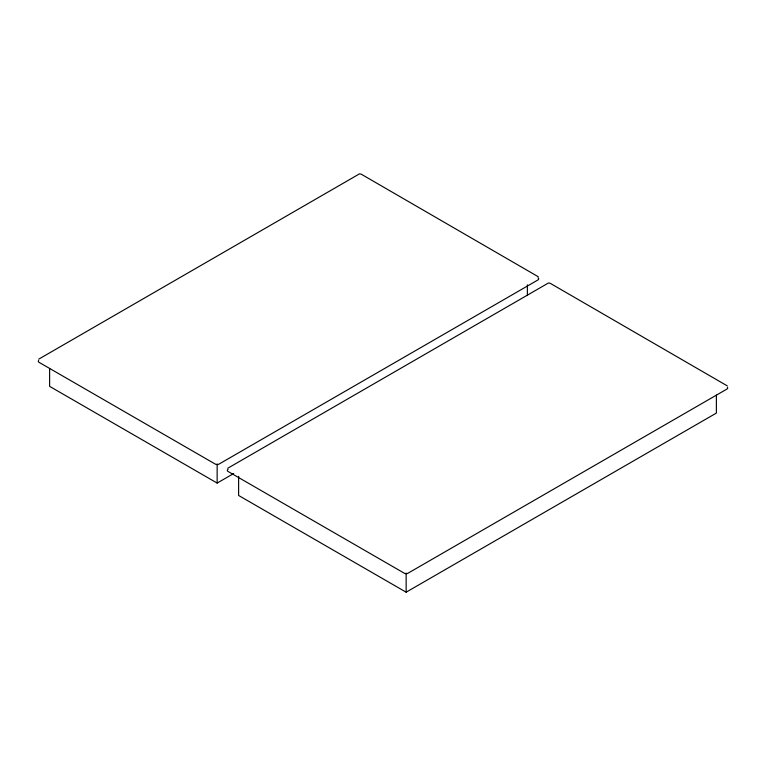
<?xml version="1.0" encoding="UTF-8"?>
<svg xmlns="http://www.w3.org/2000/svg" width="766" height="766" viewBox="0 0 766 766"><rect width="100%" height="100%" fill="white"/><g stroke="black" fill="none" stroke-linecap="round" stroke-linejoin="round"><path stroke-width="1.15" d="M38.731 359.149L359.513 173.834L361.169 174.15L538.278 276.756M227.722 468.265L548.513 282.951L550.17 283.267L727.269 385.873M49.618 368.436L49.618 386.351L217.151 483.078L233.697 473.522M238.619 476.366L238.619 495.468L406.143 592.195L716.382 413.075L716.382 395.16M527.381 284.856L527.381 295.599M406.143 573.083L406.143 592.195M217.151 463.966L217.151 483.078M727.346 387.242A2.633 1.522 0 0 1 726.924 389.071L408.01 573.207A2.633 1.522 0 0 1 404.285 573.207L228.067 471.463A2.633 1.522 0 0 1 228.067 469.319M537.933 277.809A2.633 1.522 0 0 1 537.933 279.963L219.009 464.091A2.633 1.522 0 0 1 215.284 464.091L39.076 362.347A2.633 1.522 0 0 1 38.654 360.518"/></g></svg>
